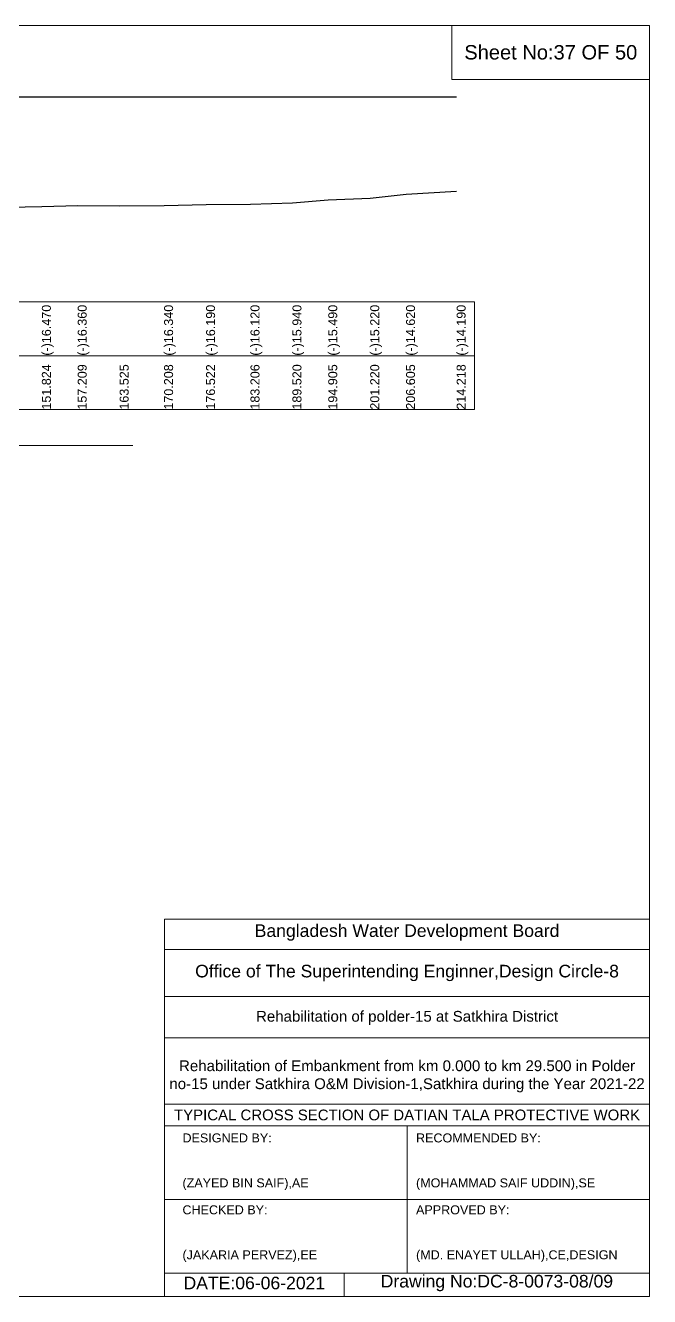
# Model space of a CAD drawing. Header units: inches. Extents: x 89000 to 845000, y -7071 to 31.
# Drawn here: x 646526 to 650000, y -7071 to 0 of the extents above; entities that cross this region are included whole.
import ezdxf

# ---------------------------------------------------------------- set-up
doc = ezdxf.new("R2010")
doc.units = ezdxf.units.IN
doc.header["$LTSCALE"] = 7
doc.header["$MEASUREMENT"] = 0
for name, color, linetype, lineweight in [('Cross section Data Border', 7, 'Continuous', 9), ('Cross Section Labels', 7, 'Continuous', 9), ('Existing_Bed_Level for Xsection', 7, 'Continuous', 25), ('Long Section Labels', 7, 'Continuous', 9)]:
    doc.layers.add(name, color=color, linetype=linetype, lineweight=lineweight)
doc.styles.get("Standard").update_dxf_attribs({"font": 'arial.ttf'})

msp = doc.modelspace()

# ---------------------------------------------------------------- linework, layer by layer
at = {"layer": 'Cross section Data Border'}
msp.add_lwpolyline([(640100, -1537.31), (649026.0737, -1537.31), (649026.0737, -2137.31), (640100, -2137.31)], close=True, dxfattribs=at)
msp.add_lwpolyline([(640100, -1837.31), (649026.0737, -1837.31)], dxfattribs=at)
at = {"layer": 'Cross Section Labels'}
for points in [[(640000, 0), (650000, 0), (650000, -7071), (640000, -7071)], [(648900, 0), (650000, 0), (650000, -300), (648900, -300)]]:
    msp.add_lwpolyline(points, close=True, dxfattribs=at)
for points in [[(642803.03685, -2337.31), (644963.03685, -2337.31), (647123.03685, -2337.31)], [(647300, -7071), (647300, -4971), (650000, -4971)], [(647300, -5141), (650000, -5141)], [(647300, -5401), (650000, -5401)], [(647300, -5631), (650000, -5631)], [(647300, -6001), (650000, -6001)], [(647300, -6121), (650000, -6121)], [(648650, -6121), (648650, -6941)], [(647300, -6531), (650000, -6531)], [(647300, -6941), (650000, -6941)], [(648300, -6941), (648300, -7071)]]:
    msp.add_lwpolyline(points, dxfattribs=at)
at = {"layer": 'Existing_Bed_Level for Xsection'}
for points in [[(641000, -397.31), (648926.0737, -397.31)], [(646335.83067, -1012.25), (646617.49922, -1006.7), (646816.74916, -1002.63), (647050.41246, -1004.11), (647297.68011, -1001.89), (647531.32536, -996.34), (647778.62086, -993.75), (648012.2502, -987.09), (648211.50055, -970.44), (648445.15307, -960.45), (648644.40224, -938.25), (648926.0737, -922.34)]]:
    msp.add_lwpolyline(points, dxfattribs=at)

# ---------------------------------------------------------------- texts
at = {"layer": 'Cross Section Labels', "attachment_point": 5}
for s, insert, char_height in [('Sheet No:37 OF 50', (649450, -150), 80), ('Bangladesh Water Development Board', (648650, -5046), 70), ('Office of The Superintending Enginner,Design Circle-8', (648650, -5271), 70)]:
    msp.add_mtext(s, dxfattribs=dict(at, insert=insert, char_height=char_height))
at = {"layer": 'Cross Section Labels'}
for s, insert, char_height, width, attachment_point in [('Rehabilitation of polder-15 at Satkhira District', (648650, -5521), 60, 2800, 5), ('Rehabilitation of Embankment from km 0.000 to km 29.500 in Polder no-15 under Satkhira O&M Division-1,Satkhira during the Year 2021-22', (648650, -5846), 60, 2700, 5), ('TYPICAL CROSS SECTION OF DATIAN TALA PROTECTIVE WORK', (648650, -6061), 59.5765532, 2800, 5), ('DESIGNED BY:^J^J^J(ZAYED BIN SAIF),AE', (647400, -6321), 50, 1400, 4), ('RECOMMENDED BY:^J^J^J(MOHAMMAD SAIF UDDIN),SE', (648700, -6321), 50, 1400, 4), ('CHECKED BY:^J^J^J(JAKARIA PERVEZ),EE', (647400, -6721), 50, 1400, 4), ('APPROVED BY:^J^J^J(MD. ENAYET ULLAH),CE,DESIGN', (648700, -6721), 50, 1400, 4), ('DATE:06-06-2021', (647800, -6996), 70, 1400, 5), ('Drawing No:DC-8-0073-08/09', (649150, -6996), 70, 2200, 5)]:
    msp.add_mtext(s, dxfattribs=dict(at, insert=insert, char_height=char_height, width=width, attachment_point=attachment_point))
at = {"layer": 'Long Section Labels', "char_height": 50, "attachment_point": 1, "rotation": 90}
for s, insert in [('(-)16.470', (646617.49922, -1837.31)), ('(-)16.360', (646816.74916, -1837.31)), ('(-)16.340', (647297.68011, -1837.31)), ('(-)16.190', (647531.32536, -1837.31)), ('(-)16.120', (647778.62086, -1837.31)), ('(-)15.940', (648012.2502, -1837.31)), ('(-)15.490', (648211.50055, -1837.31)), ('(-)15.220', (648445.15307, -1837.31)), ('(-)14.620', (648644.40224, -1837.31)), ('(-)14.190', (648926.0737, -1837.31)), ('151.824', (646617.49922, -2137.31)), ('157.209', (646816.74916, -2137.31)), ('163.525', (647050.41246, -2137.31)), ('170.208', (647297.68011, -2137.31)), ('176.522', (647531.32536, -2137.31)), ('183.206', (647778.62086, -2137.31)), ('189.520', (648012.2502, -2137.31)), ('194.905', (648211.50055, -2137.31)), ('201.220', (648445.15307, -2137.31)), ('206.605', (648644.40224, -2137.31)), ('214.218', (648926.0737, -2137.31))]:
    msp.add_mtext(s, dxfattribs=dict(at, insert=insert))

doc.saveas('drawing.dxf')
